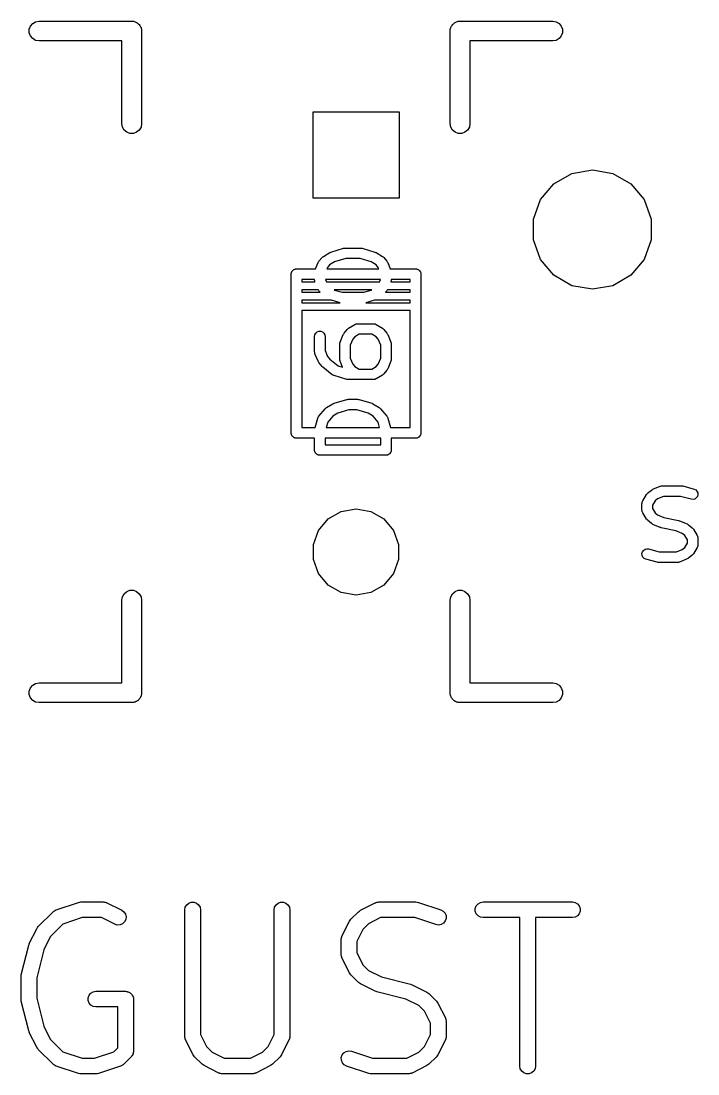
# Model space of a CAD drawing. Extents: x 47 to 330, y -254 to -153.
# Drawn here: x 251.85 to 264.84, y -253.67 to -233.46 of the extents above; entities that cross this region are included whole.
import ezdxf

# ---------------------------------------------------------------- set-up
doc = ezdxf.new("R2010")
doc.units = 0
doc.header["$MEASUREMENT"] = 0
doc.layers.add('BLACK', color=7, linetype='CONTINUOUS')

msp = doc.modelspace()

# ---------------------------------------------------------------- linework, layer by layer
at = {"layer": 'Black'}
for p, q in [((252.009, -233.617), (252.032, -233.555)), ((252.032, -233.555), (252.075, -233.504)), ((252.075, -233.504), (252.132, -233.471)), ((252.132, -233.471), (252.197, -233.459)), ((252.197, -233.459), (253.975, -233.459)), ((253.975, -233.459), (253.991, -233.462)), ((253.991, -233.462), (254.008, -233.462)), ((254.008, -233.462), (254.024, -233.468)), ((254.024, -233.468), (254.04, -233.471)), ((254.04, -233.471), (254.055, -233.479)), ((254.055, -233.479), (254.07, -233.485)), ((254.07, -233.485), (254.083, -233.496)), ((254.083, -233.496), (254.097, -233.504)), ((254.097, -233.504), (254.108, -233.517)), ((254.108, -233.517), (254.121, -233.528)), ((254.121, -233.528), (254.129, -233.542)), ((254.129, -233.542), (254.14, -233.555)), ((254.14, -233.555), (254.146, -233.57)), ((254.146, -233.57), (254.154, -233.585)), ((254.154, -233.585), (254.157, -233.601)), ((260.093, -233.601), (260.096, -233.585)), ((260.096, -233.585), (260.104, -233.57)), ((260.104, -233.57), (260.11, -233.555)), ((260.11, -233.555), (260.121, -233.542)), ((260.121, -233.542), (260.129, -233.528)), ((260.129, -233.528), (260.142, -233.517)), ((260.142, -233.517), (260.153, -233.504)), ((260.153, -233.504), (260.167, -233.496)), ((260.167, -233.496), (260.18, -233.485)), ((260.18, -233.485), (260.195, -233.479)), ((260.195, -233.479), (260.21, -233.471)), ((260.21, -233.471), (260.226, -233.468)), ((260.226, -233.468), (260.242, -233.462)), ((260.242, -233.462), (260.259, -233.462)), ((260.259, -233.462), (260.275, -233.459)), ((260.275, -233.459), (262.053, -233.459)), ((262.053, -233.459), (262.118, -233.471)), ((262.118, -233.471), (262.175, -233.504)), ((262.175, -233.504), (262.218, -233.555)), ((262.218, -233.555), (262.241, -233.617)), ((252.009, -233.683), (252.009, -233.617)), ((252.032, -233.745), (252.009, -233.683)), ((252.075, -233.796), (252.032, -233.745)), ((254.157, -233.601), (254.163, -233.617)), ((254.163, -233.617), (254.163, -233.634)), ((254.163, -233.634), (254.165, -233.65)), ((254.165, -233.65), (254.165, -235.428)), ((260.084, -233.65), (260.087, -233.634)), ((260.084, -235.428), (260.084, -233.65)), ((260.087, -233.617), (260.093, -233.601)), ((260.087, -233.634), (260.087, -233.617)), ((262.218, -233.745), (262.175, -233.796)), ((262.241, -233.683), (262.218, -233.745)), ((262.241, -233.617), (262.241, -233.683)), ((252.132, -233.829), (252.075, -233.796)), ((252.197, -233.84), (252.132, -233.829)), ((253.784, -233.84), (252.197, -233.84)), ((253.784, -235.428), (253.784, -233.84)), ((262.053, -233.84), (260.465, -233.84)), ((260.465, -233.84), (260.465, -235.428)), ((262.118, -233.829), (262.053, -233.84)), ((262.175, -233.796), (262.118, -233.829)), ((257.454, -236.855), (257.454, -235.204)), ((257.454, -235.204), (259.106, -235.204)), ((259.106, -235.204), (259.106, -236.855)), ((253.796, -235.493), (253.784, -235.428)), ((253.829, -235.55), (253.796, -235.493)), ((253.88, -235.593), (253.829, -235.55)), ((253.942, -235.616), (253.88, -235.593)), ((254.07, -235.593), (254.008, -235.616)), ((254.121, -235.55), (254.07, -235.593)), ((254.154, -235.493), (254.121, -235.55)), ((254.165, -235.428), (254.154, -235.493)), ((260.096, -235.493), (260.084, -235.428)), ((260.129, -235.55), (260.096, -235.493)), ((260.18, -235.593), (260.129, -235.55)), ((260.242, -235.616), (260.18, -235.593)), ((260.37, -235.593), (260.308, -235.616)), ((260.421, -235.55), (260.37, -235.593)), ((260.454, -235.493), (260.421, -235.55)), ((260.465, -235.428), (260.454, -235.493)), ((254.008, -235.616), (253.942, -235.616)), ((260.308, -235.616), (260.242, -235.616)), ((262.077, -236.581), (262.423, -236.382)), ((262.423, -236.382), (262.815, -236.313)), ((262.815, -236.313), (263.207, -236.382)), ((263.207, -236.382), (263.553, -236.581)), ((261.821, -236.886), (262.077, -236.581)), ((263.553, -236.581), (263.809, -236.886)), ((259.106, -236.855), (257.454, -236.855)), ((261.685, -237.261), (261.821, -236.886)), ((263.809, -236.886), (263.945, -237.261)), ((261.685, -237.659), (261.685, -237.261)), ((263.945, -237.261), (263.945, -237.659)), ((257.797, -237.892), (258.039, -237.82)), ((258.039, -237.82), (258.054, -237.818)), ((258.054, -237.818), (258.068, -237.815)), ((258.068, -237.815), (258.371, -237.815)), ((258.371, -237.815), (258.385, -237.818)), ((258.385, -237.818), (258.4, -237.82)), ((258.4, -237.82), (258.642, -237.892)), ((261.821, -238.034), (261.685, -237.659)), ((263.945, -237.659), (263.809, -238.034)), ((257.567, -238.07), (257.627, -237.997)), ((257.627, -237.997), (257.64, -237.986)), ((257.64, -237.986), (257.653, -237.975)), ((257.653, -237.975), (257.774, -237.902)), ((257.774, -237.902), (257.786, -237.898)), ((257.786, -237.898), (257.797, -237.892)), ((258.083, -238.018), (257.868, -238.083)), ((258.356, -238.018), (258.083, -238.018)), ((258.571, -238.083), (258.356, -238.018)), ((258.642, -237.892), (258.653, -237.898)), ((258.653, -237.898), (258.665, -237.902)), ((258.665, -237.902), (258.786, -237.975)), ((258.786, -237.975), (258.799, -237.986)), ((258.799, -237.986), (258.812, -237.997)), ((258.812, -237.997), (258.872, -238.07)), ((262.077, -238.339), (261.821, -238.034)), ((263.809, -238.034), (263.553, -238.339)), ((257.066, -238.245), (257.072, -238.238)), ((257.072, -238.238), (257.079, -238.234)), ((257.079, -238.234), (257.086, -238.228)), ((257.086, -238.228), (257.095, -238.225)), ((257.095, -238.225), (257.102, -238.221)), ((257.102, -238.221), (257.111, -238.219)), ((257.111, -238.219), (257.119, -238.216)), ((257.119, -238.216), (257.128, -238.216)), ((257.128, -238.216), (257.137, -238.214)), ((257.137, -238.214), (257.502, -238.214)), ((257.502, -238.214), (257.551, -238.095)), ((257.551, -238.095), (257.559, -238.083)), ((257.559, -238.083), (257.567, -238.07)), ((257.733, -238.188), (257.722, -238.214)), ((257.722, -238.214), (258.717, -238.214)), ((257.773, -238.14), (257.733, -238.188)), ((257.868, -238.083), (257.773, -238.14)), ((258.667, -238.14), (258.571, -238.083)), ((258.706, -238.188), (258.667, -238.14)), ((258.717, -238.214), (258.706, -238.188)), ((258.872, -238.07), (258.88, -238.083)), ((258.88, -238.083), (258.888, -238.095)), ((258.888, -238.095), (258.937, -238.214)), ((258.937, -238.214), (259.423, -238.214)), ((259.423, -238.214), (259.432, -238.216)), ((259.432, -238.216), (259.441, -238.216)), ((259.441, -238.216), (259.449, -238.219)), ((259.449, -238.219), (259.458, -238.221)), ((259.458, -238.221), (259.465, -238.225)), ((259.465, -238.225), (259.474, -238.228)), ((259.474, -238.228), (259.481, -238.234)), ((259.481, -238.234), (259.488, -238.238)), ((259.488, -238.238), (259.494, -238.245)), ((257.035, -238.316), (257.037, -238.307)), ((257.035, -241.364), (257.035, -238.316)), ((257.037, -238.298), (257.04, -238.29)), ((257.037, -238.307), (257.037, -238.298)), ((257.04, -238.29), (257.042, -238.281)), ((257.042, -238.281), (257.046, -238.274)), ((257.046, -238.274), (257.049, -238.265)), ((257.049, -238.265), (257.055, -238.258)), ((257.055, -238.258), (257.059, -238.251)), ((257.059, -238.251), (257.066, -238.245)), ((257.483, -238.418), (257.239, -238.418)), ((257.239, -238.418), (257.239, -238.465)), ((257.483, -238.425), (257.483, -238.418)), ((257.483, -238.427), (257.483, -238.425)), ((257.483, -238.43), (257.483, -238.427)), ((257.486, -238.444), (257.483, -238.43)), ((257.692, -238.418), (257.711, -238.465)), ((258.747, -238.418), (257.692, -238.418)), ((258.728, -238.465), (258.747, -238.418)), ((258.956, -238.43), (258.953, -238.444)), ((258.956, -238.418), (258.956, -238.425)), ((259.321, -238.418), (258.956, -238.418)), ((258.956, -238.425), (258.956, -238.427)), ((258.956, -238.427), (258.956, -238.43)), ((259.321, -238.465), (259.321, -238.418)), ((259.494, -238.245), (259.501, -238.251)), ((259.501, -238.251), (259.505, -238.258)), ((259.505, -238.258), (259.511, -238.265)), ((259.511, -238.265), (259.514, -238.274)), ((259.514, -238.274), (259.518, -238.281)), ((259.518, -238.281), (259.52, -238.29)), ((259.52, -238.29), (259.523, -238.298)), ((259.523, -238.298), (259.523, -238.307)), ((259.523, -238.307), (259.525, -238.316)), ((259.525, -238.316), (259.525, -241.364)), ((262.423, -238.538), (262.077, -238.339)), ((263.553, -238.339), (263.207, -238.538)), ((257.239, -238.465), (257.28, -238.465)), ((257.28, -238.615), (257.239, -238.615)), ((257.239, -238.615), (257.239, -238.665)), ((257.28, -238.465), (257.491, -238.465)), ((257.555, -238.615), (257.28, -238.615)), ((257.489, -238.46), (257.486, -238.444)), ((257.49, -238.462), (257.489, -238.46)), ((257.491, -238.464), (257.49, -238.462)), ((257.491, -238.465), (257.491, -238.464)), ((257.559, -238.622), (257.555, -238.615)), ((257.567, -238.635), (257.559, -238.622)), ((257.592, -238.665), (257.567, -238.635)), ((257.711, -238.465), (258.728, -238.465)), ((257.857, -238.615), (257.868, -238.621)), ((258.582, -238.615), (257.857, -238.615)), ((257.868, -238.621), (258.013, -238.665)), ((258.426, -238.665), (258.571, -238.621)), ((258.571, -238.621), (258.582, -238.615)), ((258.872, -238.635), (258.847, -238.665)), ((258.88, -238.622), (258.872, -238.635)), ((258.884, -238.615), (258.88, -238.622)), ((259.321, -238.615), (258.884, -238.615)), ((258.949, -238.462), (258.948, -238.464)), ((258.948, -238.464), (258.948, -238.465)), ((258.948, -238.465), (259.321, -238.465)), ((258.95, -238.46), (258.949, -238.462)), ((258.953, -238.444), (258.95, -238.46)), ((259.321, -238.665), (259.321, -238.615)), ((262.815, -238.607), (262.423, -238.538)), ((263.207, -238.538), (262.815, -238.607)), ((257.239, -238.665), (257.592, -238.665)), ((257.239, -238.815), (257.239, -238.865)), ((257.806, -238.815), (257.239, -238.815)), ((257.972, -238.865), (257.806, -238.815)), ((258.013, -238.665), (258.426, -238.665)), ((258.633, -238.815), (258.467, -238.865)), ((259.321, -238.815), (258.633, -238.815)), ((258.847, -238.665), (259.321, -238.665)), ((259.321, -238.865), (259.321, -238.815)), ((257.239, -238.865), (257.972, -238.865)), ((257.239, -239.015), (257.239, -241.262)), ((259.321, -239.015), (257.239, -239.015)), ((258.467, -238.865), (259.321, -238.865)), ((259.321, -241.262), (259.321, -239.015)), ((257.489, -239.479), (257.507, -239.448)), ((257.507, -239.448), (257.534, -239.425)), ((257.534, -239.425), (257.567, -239.413)), ((257.567, -239.413), (257.602, -239.413)), ((257.602, -239.413), (257.635, -239.425)), ((257.635, -239.425), (257.662, -239.448)), ((257.662, -239.448), (257.68, -239.479)), ((258.043, -239.462), (258.051, -239.448)), ((258.051, -239.448), (258.111, -239.376)), ((258.111, -239.376), (258.124, -239.365)), ((258.124, -239.365), (258.137, -239.354)), ((258.137, -239.354), (258.258, -239.281)), ((258.258, -239.281), (258.267, -239.278)), ((258.267, -239.278), (258.275, -239.273)), ((258.275, -239.273), (258.283, -239.271)), ((258.283, -239.271), (258.291, -239.269)), ((258.291, -239.269), (258.301, -239.268)), ((258.301, -239.268), (258.31, -239.267)), ((258.31, -239.267), (258.613, -239.267)), ((258.613, -239.267), (258.622, -239.268)), ((258.622, -239.268), (258.632, -239.269)), ((258.632, -239.269), (258.639, -239.271)), ((258.639, -239.271), (258.647, -239.273)), ((258.647, -239.273), (258.656, -239.278)), ((258.656, -239.278), (258.665, -239.281)), ((258.665, -239.281), (258.786, -239.354)), ((258.786, -239.354), (258.799, -239.365)), ((258.799, -239.365), (258.812, -239.376)), ((258.812, -239.376), (258.872, -239.448)), ((258.872, -239.448), (258.88, -239.462)), ((257.483, -239.513), (257.489, -239.479)), ((257.483, -239.804), (257.483, -239.513)), ((257.68, -239.479), (257.686, -239.513)), ((257.686, -239.513), (257.686, -239.783)), ((257.967, -239.654), (257.97, -239.639)), ((257.967, -239.656), (257.967, -239.654)), ((257.97, -239.639), (257.973, -239.624)), ((257.973, -239.624), (257.974, -239.622)), ((257.974, -239.622), (257.975, -239.619)), ((257.975, -239.619), (258.035, -239.474)), ((258.035, -239.474), (258.043, -239.462)), ((258.217, -239.567), (258.17, -239.679)), ((258.256, -239.519), (258.217, -239.567)), ((258.338, -239.47), (258.256, -239.519)), ((258.584, -239.47), (258.338, -239.47)), ((258.667, -239.519), (258.584, -239.47)), ((258.706, -239.567), (258.667, -239.519)), ((258.753, -239.679), (258.706, -239.567)), ((258.88, -239.462), (258.888, -239.474)), ((258.888, -239.474), (258.948, -239.619)), ((258.948, -239.619), (258.949, -239.622)), ((258.949, -239.622), (258.95, -239.624)), ((258.95, -239.624), (258.953, -239.639)), ((258.953, -239.639), (258.956, -239.654)), ((258.956, -239.654), (258.956, -239.656)), ((257.483, -239.806), (257.483, -239.804)), ((257.483, -239.808), (257.483, -239.806)), ((257.486, -239.823), (257.483, -239.808)), ((257.489, -239.838), (257.486, -239.823)), ((257.49, -239.84), (257.489, -239.838)), ((257.491, -239.843), (257.49, -239.84)), ((257.551, -239.988), (257.491, -239.843)), ((257.686, -239.783), (257.733, -239.896)), ((257.967, -239.659), (257.967, -239.656)), ((257.967, -239.949), (257.967, -239.659)), ((258.17, -239.679), (258.17, -239.929)), ((258.753, -239.929), (258.753, -239.679)), ((258.956, -239.656), (258.956, -239.659)), ((258.956, -239.659), (258.956, -239.949)), ((257.559, -240.001), (257.551, -239.988)), ((257.567, -240.014), (257.559, -240.001)), ((257.627, -240.086), (257.567, -240.014)), ((257.733, -239.896), (257.777, -239.949)), ((257.777, -239.949), (257.935, -240.075)), ((257.967, -239.951), (257.967, -239.949)), ((257.967, -239.954), (257.967, -239.951)), ((257.97, -239.968), (257.967, -239.954)), ((257.973, -239.984), (257.97, -239.968)), ((257.974, -239.986), (257.973, -239.984)), ((257.975, -239.988), (257.974, -239.986)), ((258.022, -240.101), (257.975, -239.988)), ((258.17, -239.929), (258.217, -240.041)), ((258.217, -240.041), (258.256, -240.088)), ((258.667, -240.088), (258.706, -240.041)), ((258.706, -240.041), (258.753, -239.929)), ((258.948, -239.988), (258.888, -240.133)), ((258.949, -239.986), (258.948, -239.988)), ((258.95, -239.984), (258.949, -239.986)), ((258.953, -239.968), (258.95, -239.984)), ((258.956, -239.954), (258.953, -239.968)), ((258.956, -239.949), (258.956, -239.951)), ((258.956, -239.951), (258.956, -239.954)), ((257.635, -240.093), (257.627, -240.086)), ((257.642, -240.101), (257.635, -240.093)), ((257.823, -240.246), (257.642, -240.101)), ((257.825, -240.247), (257.823, -240.246)), ((257.826, -240.248), (257.825, -240.247)), ((257.84, -240.255), (257.826, -240.248)), ((257.854, -240.263), (257.84, -240.255)), ((257.935, -240.075), (258.022, -240.101)), ((258.256, -240.088), (258.338, -240.138)), ((258.338, -240.138), (258.584, -240.138)), ((258.584, -240.138), (258.667, -240.088)), ((258.786, -240.254), (258.665, -240.326)), ((258.799, -240.243), (258.786, -240.254)), ((258.812, -240.232), (258.799, -240.243)), ((258.872, -240.159), (258.812, -240.232)), ((258.88, -240.146), (258.872, -240.159)), ((258.888, -240.133), (258.88, -240.146)), ((257.856, -240.263), (257.854, -240.263)), ((257.858, -240.264), (257.856, -240.263)), ((258.1, -240.336), (257.858, -240.264)), ((258.114, -240.338), (258.1, -240.336)), ((258.129, -240.341), (258.114, -240.338)), ((258.613, -240.341), (258.129, -240.341)), ((258.622, -240.339), (258.613, -240.341)), ((258.632, -240.339), (258.622, -240.339)), ((258.639, -240.336), (258.632, -240.339)), ((258.647, -240.335), (258.639, -240.336)), ((258.656, -240.33), (258.647, -240.335)), ((258.665, -240.326), (258.656, -240.33)), ((257.714, -240.878), (257.835, -240.805)), ((257.835, -240.805), (257.846, -240.801)), ((257.846, -240.801), (257.858, -240.795)), ((257.858, -240.795), (258.1, -240.722)), ((258.1, -240.722), (258.114, -240.721)), ((258.114, -240.721), (258.129, -240.718)), ((258.129, -240.718), (258.31, -240.718)), ((258.31, -240.718), (258.325, -240.721)), ((258.325, -240.721), (258.339, -240.722)), ((258.339, -240.722), (258.581, -240.795)), ((258.581, -240.795), (258.593, -240.801)), ((258.593, -240.801), (258.604, -240.805)), ((258.604, -240.805), (258.725, -240.878)), ((257.549, -241.076), (257.556, -241.064)), ((257.556, -241.064), (257.562, -241.051)), ((257.562, -241.051), (257.565, -241.048)), ((257.565, -241.048), (257.567, -241.045)), ((257.567, -241.045), (257.688, -240.9)), ((257.688, -240.9), (257.701, -240.889)), ((257.701, -240.889), (257.714, -240.878)), ((257.833, -241.043), (257.737, -241.158)), ((257.928, -240.986), (257.833, -241.043)), ((258.144, -240.921), (257.928, -240.986)), ((258.295, -240.921), (258.144, -240.921)), ((258.511, -240.986), (258.295, -240.921)), ((258.606, -241.043), (258.511, -240.986)), ((258.702, -241.158), (258.606, -241.043)), ((258.725, -240.878), (258.738, -240.889)), ((258.738, -240.889), (258.751, -240.9)), ((258.751, -240.9), (258.872, -241.045)), ((258.872, -241.045), (258.874, -241.048)), ((258.874, -241.048), (258.877, -241.051)), ((258.877, -241.051), (258.883, -241.064)), ((258.883, -241.064), (258.89, -241.076)), ((257.239, -241.262), (257.497, -241.262)), ((257.497, -241.262), (257.547, -241.083)), ((257.547, -241.083), (257.549, -241.079)), ((257.549, -241.079), (257.549, -241.076)), ((257.737, -241.158), (257.708, -241.262)), ((257.708, -241.262), (258.731, -241.262)), ((258.731, -241.262), (258.702, -241.158)), ((258.89, -241.076), (258.89, -241.079)), ((258.89, -241.079), (258.892, -241.083)), ((258.892, -241.083), (258.942, -241.262)), ((258.942, -241.262), (259.321, -241.262)), ((257.037, -241.373), (257.035, -241.364)), ((257.037, -241.382), (257.037, -241.373)), ((257.04, -241.39), (257.037, -241.382)), ((257.042, -241.399), (257.04, -241.39)), ((257.046, -241.406), (257.042, -241.399)), ((257.049, -241.415), (257.046, -241.406)), ((257.055, -241.422), (257.049, -241.415)), ((257.059, -241.429), (257.055, -241.422)), ((257.066, -241.435), (257.059, -241.429)), ((257.072, -241.442), (257.066, -241.435)), ((257.079, -241.446), (257.072, -241.442)), ((257.086, -241.452), (257.079, -241.446)), ((257.095, -241.455), (257.086, -241.452)), ((257.102, -241.459), (257.095, -241.455)), ((257.111, -241.461), (257.102, -241.459)), ((257.119, -241.464), (257.111, -241.461)), ((257.128, -241.464), (257.119, -241.464)), ((257.137, -241.466), (257.128, -241.464)), ((257.483, -241.466), (257.137, -241.466)), ((257.483, -241.691), (257.483, -241.466)), ((257.686, -241.466), (257.686, -241.589)), ((258.753, -241.466), (257.686, -241.466)), ((258.753, -241.589), (258.753, -241.466)), ((259.423, -241.466), (258.956, -241.466)), ((258.956, -241.466), (258.956, -241.691)), ((259.432, -241.464), (259.423, -241.466)), ((259.441, -241.464), (259.432, -241.464)), ((259.449, -241.461), (259.441, -241.464)), ((259.458, -241.459), (259.449, -241.461)), ((259.465, -241.455), (259.458, -241.459)), ((259.474, -241.452), (259.465, -241.455)), ((259.481, -241.446), (259.474, -241.452)), ((259.488, -241.442), (259.481, -241.446)), ((259.494, -241.435), (259.488, -241.442)), ((259.501, -241.429), (259.494, -241.435)), ((259.505, -241.422), (259.501, -241.429)), ((259.511, -241.415), (259.505, -241.422)), ((259.514, -241.406), (259.511, -241.415)), ((259.518, -241.399), (259.514, -241.406)), ((259.52, -241.39), (259.518, -241.399)), ((259.523, -241.382), (259.52, -241.39)), ((259.525, -241.364), (259.523, -241.373)), ((259.523, -241.373), (259.523, -241.382)), ((257.686, -241.589), (258.753, -241.589)), ((257.484, -241.699), (257.483, -241.691)), ((257.484, -241.708), (257.484, -241.699)), ((257.488, -241.717), (257.484, -241.708)), ((257.489, -241.725), (257.488, -241.717)), ((257.493, -241.733), (257.489, -241.725)), ((257.497, -241.741), (257.493, -241.733)), ((257.502, -241.748), (257.497, -241.741)), ((257.507, -241.756), (257.502, -241.748)), ((257.514, -241.762), (257.507, -241.756)), ((257.519, -241.768), (257.514, -241.762)), ((257.527, -241.773), (257.519, -241.768)), ((257.534, -241.779), (257.527, -241.773)), ((257.542, -241.782), (257.534, -241.779)), ((257.55, -241.786), (257.542, -241.782)), ((257.559, -241.788), (257.55, -241.786)), ((257.567, -241.791), (257.559, -241.788)), ((257.576, -241.791), (257.567, -241.791)), ((257.585, -241.792), (257.576, -241.791)), ((258.855, -241.792), (257.585, -241.792)), ((258.863, -241.791), (258.855, -241.792)), ((258.872, -241.791), (258.863, -241.791)), ((258.881, -241.788), (258.872, -241.791)), ((258.889, -241.786), (258.881, -241.788)), ((258.897, -241.782), (258.889, -241.786)), ((258.905, -241.779), (258.897, -241.782)), ((258.912, -241.773), (258.905, -241.779)), ((258.92, -241.768), (258.912, -241.773)), ((258.926, -241.762), (258.92, -241.768)), ((258.932, -241.756), (258.926, -241.762)), ((258.937, -241.748), (258.932, -241.756)), ((258.943, -241.741), (258.937, -241.748)), ((258.946, -241.733), (258.943, -241.741)), ((258.95, -241.725), (258.946, -241.733)), ((258.952, -241.717), (258.95, -241.725)), ((258.955, -241.708), (258.952, -241.717)), ((258.956, -241.691), (258.955, -241.699)), ((258.955, -241.699), (258.955, -241.708)), ((263.875, -242.522), (263.947, -242.462)), ((263.947, -242.462), (263.961, -242.454)), ((263.961, -242.454), (263.973, -242.446)), ((263.973, -242.446), (264.118, -242.386)), ((264.118, -242.386), (264.121, -242.385)), ((264.121, -242.385), (264.123, -242.384)), ((264.123, -242.384), (264.138, -242.381)), ((264.138, -242.381), (264.153, -242.378)), ((264.153, -242.378), (264.155, -242.378)), ((264.155, -242.378), (264.158, -242.378)), ((264.158, -242.378), (264.52, -242.378)), ((264.52, -242.378), (264.534, -242.38)), ((264.534, -242.38), (264.548, -242.382)), ((264.548, -242.382), (264.765, -242.442)), ((264.765, -242.442), (264.797, -242.457)), ((264.797, -242.457), (264.822, -242.482)), ((264.822, -242.482), (264.837, -242.515)), ((263.772, -242.687), (263.777, -242.678)), ((263.777, -242.678), (263.78, -242.669)), ((263.78, -242.669), (263.853, -242.548)), ((263.853, -242.548), (263.864, -242.535)), ((263.864, -242.535), (263.875, -242.522)), ((264.018, -242.668), (263.969, -242.75)), ((264.066, -242.628), (264.018, -242.668)), ((264.178, -242.581), (264.066, -242.628)), ((264.507, -242.581), (264.178, -242.581)), ((264.711, -242.638), (264.507, -242.581)), ((264.746, -242.641), (264.711, -242.638)), ((264.78, -242.632), (264.746, -242.641)), ((264.809, -242.612), (264.78, -242.632)), ((264.83, -242.584), (264.809, -242.612)), ((264.839, -242.55), (264.83, -242.584)), ((264.837, -242.515), (264.839, -242.55)), ((257.747, -243.015), (257.997, -242.871)), ((257.997, -242.871), (258.28, -242.821)), ((258.28, -242.821), (258.563, -242.871)), ((258.563, -242.871), (258.813, -243.015)), ((263.766, -242.721), (263.767, -242.712)), ((263.766, -242.842), (263.766, -242.721)), ((263.767, -242.852), (263.766, -242.842)), ((263.767, -242.712), (263.768, -242.702)), ((263.768, -242.862), (263.767, -242.852)), ((263.768, -242.702), (263.77, -242.695)), ((263.77, -242.869), (263.768, -242.862)), ((263.77, -242.695), (263.772, -242.687)), ((263.772, -242.877), (263.77, -242.869)), ((263.777, -242.886), (263.772, -242.877)), ((263.78, -242.895), (263.777, -242.886)), ((263.969, -242.75), (263.969, -242.814)), ((263.969, -242.814), (264.018, -242.896)), ((257.562, -243.236), (257.747, -243.015)), ((258.813, -243.015), (258.998, -243.236)), ((263.853, -243.016), (263.78, -242.895)), ((263.864, -243.028), (263.853, -243.016)), ((263.875, -243.041), (263.864, -243.028)), ((263.947, -243.102), (263.875, -243.041)), ((264.018, -242.896), (264.066, -242.936)), ((264.066, -242.936), (264.188, -242.987)), ((264.188, -242.987), (264.469, -243.045)), ((264.469, -243.045), (264.478, -243.049)), ((264.478, -243.049), (264.487, -243.051)), ((264.487, -243.051), (264.632, -243.111)), ((257.464, -243.506), (257.562, -243.236)), ((258.998, -243.236), (259.096, -243.506)), ((263.961, -243.109), (263.947, -243.102)), ((263.973, -243.118), (263.961, -243.109)), ((264.118, -243.178), (263.973, -243.118)), ((264.128, -243.18), (264.118, -243.178)), ((264.137, -243.184), (264.128, -243.18)), ((264.418, -243.242), (264.137, -243.184)), ((264.54, -243.293), (264.418, -243.242)), ((264.632, -243.111), (264.645, -243.12)), ((264.645, -243.12), (264.658, -243.127)), ((264.658, -243.127), (264.731, -243.188)), ((264.731, -243.188), (264.742, -243.201)), ((264.742, -243.201), (264.753, -243.213)), ((264.753, -243.213), (264.825, -243.334)), ((264.587, -243.333), (264.54, -243.293)), ((264.637, -243.415), (264.587, -243.333)), ((264.587, -243.562), (264.637, -243.479)), ((264.637, -243.479), (264.637, -243.415)), ((264.825, -243.334), (264.829, -243.343)), ((264.829, -243.343), (264.834, -243.352)), ((264.834, -243.352), (264.835, -243.36)), ((264.835, -243.36), (264.838, -243.367)), ((264.838, -243.367), (264.838, -243.377)), ((264.838, -243.377), (264.84, -243.387)), ((264.84, -243.387), (264.84, -243.508)), ((257.464, -243.794), (257.464, -243.506)), ((259.096, -243.506), (259.096, -243.794)), ((263.766, -243.679), (263.776, -243.645)), ((263.769, -243.714), (263.766, -243.679)), ((263.776, -243.645), (263.796, -243.617)), ((263.796, -243.617), (263.825, -243.597)), ((263.825, -243.597), (263.859, -243.588)), ((263.859, -243.588), (263.894, -243.591)), ((263.894, -243.591), (264.099, -243.648)), ((264.099, -243.648), (264.428, -243.648)), ((264.428, -243.648), (264.54, -243.601)), ((264.54, -243.601), (264.587, -243.562)), ((264.742, -243.694), (264.731, -243.707)), ((264.753, -243.681), (264.742, -243.694)), ((264.825, -243.56), (264.753, -243.681)), ((264.829, -243.551), (264.825, -243.56)), ((264.834, -243.542), (264.829, -243.551)), ((264.835, -243.534), (264.834, -243.542)), ((264.838, -243.527), (264.835, -243.534)), ((264.84, -243.508), (264.838, -243.517)), ((264.838, -243.517), (264.838, -243.527)), ((257.562, -244.064), (257.464, -243.794)), ((259.096, -243.794), (258.998, -244.064)), ((263.784, -243.747), (263.769, -243.714)), ((263.808, -243.772), (263.784, -243.747)), ((263.84, -243.787), (263.808, -243.772)), ((264.058, -243.847), (263.84, -243.787)), ((264.071, -243.849), (264.058, -243.847)), ((264.085, -243.851), (264.071, -243.849)), ((264.448, -243.851), (264.085, -243.851)), ((264.45, -243.851), (264.448, -243.851)), ((264.453, -243.851), (264.45, -243.851)), ((264.467, -243.848), (264.453, -243.851)), ((264.483, -243.845), (264.467, -243.848)), ((264.485, -243.844), (264.483, -243.845)), ((264.487, -243.843), (264.485, -243.844)), ((264.632, -243.783), (264.487, -243.843)), ((264.645, -243.775), (264.632, -243.783)), ((264.658, -243.767), (264.645, -243.775)), ((264.731, -243.707), (264.658, -243.767)), ((257.747, -244.285), (257.562, -244.064)), ((258.998, -244.064), (258.813, -244.285)), ((257.997, -244.429), (257.747, -244.285)), ((258.813, -244.285), (258.563, -244.429)), ((253.796, -244.507), (253.829, -244.45)), ((253.829, -244.45), (253.88, -244.407)), ((253.88, -244.407), (253.942, -244.384)), ((253.942, -244.384), (254.008, -244.384)), ((254.008, -244.384), (254.07, -244.407)), ((254.07, -244.407), (254.121, -244.45)), ((254.121, -244.45), (254.154, -244.507)), ((258.28, -244.479), (257.997, -244.429)), ((258.563, -244.429), (258.28, -244.479)), ((260.096, -244.507), (260.129, -244.45)), ((260.129, -244.45), (260.18, -244.407)), ((260.18, -244.407), (260.242, -244.384)), ((260.242, -244.384), (260.308, -244.384)), ((260.308, -244.384), (260.37, -244.407)), ((260.37, -244.407), (260.421, -244.45)), ((260.421, -244.45), (260.454, -244.507)), ((253.784, -244.572), (253.796, -244.507)), ((253.784, -246.159), (253.784, -244.572)), ((254.154, -244.507), (254.165, -244.572)), ((254.165, -244.572), (254.165, -246.35)), ((260.084, -244.572), (260.096, -244.507)), ((260.084, -246.35), (260.084, -244.572)), ((260.454, -244.507), (260.465, -244.572)), ((260.465, -244.572), (260.465, -246.159)), ((252.009, -246.317), (252.032, -246.255)), ((252.009, -246.383), (252.009, -246.317)), ((252.032, -246.255), (252.075, -246.204)), ((252.075, -246.204), (252.132, -246.171)), ((252.132, -246.171), (252.197, -246.159)), ((252.197, -246.159), (253.784, -246.159)), ((260.465, -246.159), (262.053, -246.159)), ((262.053, -246.159), (262.118, -246.171)), ((262.118, -246.171), (262.175, -246.204)), ((262.175, -246.204), (262.218, -246.255)), ((262.218, -246.255), (262.241, -246.317)), ((262.241, -246.317), (262.241, -246.383)), ((252.032, -246.445), (252.009, -246.383)), ((252.075, -246.496), (252.032, -246.445)), ((252.132, -246.529), (252.075, -246.496)), ((254.055, -246.521), (254.04, -246.529)), ((254.07, -246.515), (254.055, -246.521)), ((254.083, -246.504), (254.07, -246.515)), ((254.097, -246.496), (254.083, -246.504)), ((254.108, -246.483), (254.097, -246.496)), ((254.121, -246.472), (254.108, -246.483)), ((254.129, -246.458), (254.121, -246.472)), ((254.14, -246.445), (254.129, -246.458)), ((254.146, -246.43), (254.14, -246.445)), ((254.154, -246.415), (254.146, -246.43)), ((254.157, -246.399), (254.154, -246.415)), ((254.163, -246.383), (254.157, -246.399)), ((254.165, -246.35), (254.163, -246.366)), ((254.163, -246.366), (254.163, -246.383)), ((260.087, -246.366), (260.084, -246.35)), ((260.087, -246.383), (260.087, -246.366)), ((260.093, -246.399), (260.087, -246.383)), ((260.096, -246.415), (260.093, -246.399)), ((260.104, -246.43), (260.096, -246.415)), ((260.11, -246.445), (260.104, -246.43)), ((260.121, -246.458), (260.11, -246.445)), ((260.129, -246.472), (260.121, -246.458)), ((260.142, -246.483), (260.129, -246.472)), ((260.153, -246.496), (260.142, -246.483)), ((260.167, -246.504), (260.153, -246.496)), ((260.18, -246.515), (260.167, -246.504)), ((260.195, -246.521), (260.18, -246.515)), ((260.21, -246.529), (260.195, -246.521)), ((262.175, -246.496), (262.118, -246.529)), ((262.218, -246.445), (262.175, -246.496)), ((262.241, -246.383), (262.218, -246.445)), ((252.197, -246.54), (252.132, -246.529)), ((253.975, -246.54), (252.197, -246.54)), ((253.991, -246.538), (253.975, -246.54)), ((254.008, -246.538), (253.991, -246.538)), ((254.024, -246.532), (254.008, -246.538)), ((254.04, -246.529), (254.024, -246.532)), ((260.226, -246.532), (260.21, -246.529)), ((260.242, -246.538), (260.226, -246.532)), ((260.259, -246.538), (260.242, -246.538)), ((260.275, -246.54), (260.259, -246.538)), ((262.053, -246.54), (260.275, -246.54)), ((262.118, -246.529), (262.053, -246.54)), ((252.181, -250.839), (252.467, -250.553)), ((252.467, -250.553), (252.474, -250.548)), ((252.474, -250.548), (252.48, -250.542)), ((252.48, -250.542), (252.495, -250.533)), ((252.495, -250.533), (252.51, -250.523)), ((252.51, -250.523), (252.518, -250.521)), ((252.518, -250.521), (252.526, -250.517)), ((252.526, -250.517), (252.954, -250.374)), ((252.954, -250.374), (252.978, -250.37)), ((252.978, -250.37), (253.002, -250.366)), ((253.002, -250.366), (253.43, -250.366)), ((253.43, -250.366), (253.439, -250.368)), ((253.439, -250.368), (253.447, -250.367)), ((253.447, -250.367), (253.464, -250.372)), ((253.464, -250.372), (253.482, -250.375)), ((253.482, -250.375), (253.489, -250.38)), ((253.489, -250.38), (253.497, -250.382)), ((253.497, -250.382), (253.783, -250.525)), ((253.783, -250.525), (253.825, -250.556)), ((253.825, -250.556), (253.854, -250.599)), ((254.995, -250.516), (255.004, -250.465)), ((254.995, -252.945), (254.995, -250.516)), ((255.004, -250.465), (255.03, -250.42)), ((255.03, -250.42), (255.07, -250.386)), ((255.07, -250.386), (255.119, -250.368)), ((255.119, -250.368), (255.171, -250.368)), ((255.171, -250.368), (255.22, -250.386)), ((255.22, -250.386), (255.259, -250.42)), ((255.259, -250.42), (255.286, -250.465)), ((255.286, -250.465), (255.295, -250.516)), ((255.295, -250.516), (255.295, -252.909)), ((256.709, -250.516), (256.718, -250.465)), ((256.709, -252.909), (256.709, -250.516)), ((256.718, -250.465), (256.744, -250.42)), ((256.744, -250.42), (256.784, -250.386)), ((256.784, -250.386), (256.833, -250.368)), ((256.833, -250.368), (256.885, -250.368)), ((256.885, -250.368), (256.934, -250.386)), ((256.934, -250.386), (256.974, -250.42)), ((256.974, -250.42), (257, -250.465)), ((257, -250.465), (257.009, -250.516)), ((257.009, -250.516), (257.009, -252.945)), ((258.181, -250.696), (258.324, -250.553)), ((258.324, -250.553), (258.344, -250.539)), ((258.344, -250.539), (258.363, -250.525)), ((258.363, -250.525), (258.649, -250.382)), ((258.649, -250.382), (258.657, -250.38)), ((258.657, -250.38), (258.665, -250.375)), ((258.665, -250.375), (258.682, -250.372)), ((258.682, -250.372), (258.699, -250.367)), ((258.699, -250.367), (258.707, -250.368)), ((258.707, -250.368), (258.716, -250.366)), ((258.716, -250.366), (259.43, -250.366)), ((259.43, -250.366), (259.454, -250.37)), ((259.454, -250.37), (259.478, -250.374)), ((259.478, -250.374), (259.906, -250.517)), ((259.906, -250.517), (259.952, -250.542)), ((259.952, -250.542), (259.987, -250.58)), ((260.568, -250.49), (260.586, -250.441)), ((260.568, -250.542), (260.568, -250.49)), ((260.586, -250.591), (260.568, -250.542)), ((260.586, -250.441), (260.62, -250.401)), ((260.62, -250.401), (260.665, -250.375)), ((260.665, -250.375), (260.716, -250.366)), ((260.716, -250.366), (262.43, -250.366)), ((262.43, -250.366), (262.482, -250.375)), ((262.482, -250.375), (262.527, -250.401)), ((262.527, -250.401), (262.56, -250.441)), ((262.56, -250.441), (262.578, -250.49)), ((262.578, -250.542), (262.56, -250.591)), ((262.578, -250.49), (262.578, -250.542)), ((253.026, -250.666), (252.654, -250.79)), ((253.395, -250.666), (253.026, -250.666)), ((253.649, -250.793), (253.395, -250.666)), ((253.836, -250.748), (253.799, -250.784)), ((253.86, -250.702), (253.836, -250.748)), ((253.854, -250.599), (253.866, -250.65)), ((253.866, -250.65), (253.86, -250.702)), ((258.01, -251.02), (258.153, -250.735)), ((258.153, -250.735), (258.168, -250.715)), ((258.168, -250.715), (258.181, -250.696)), ((258.751, -250.666), (258.519, -250.782)), ((259.406, -250.666), (258.751, -250.666)), ((259.811, -250.801), (259.406, -250.666)), ((259.991, -250.73), (259.958, -250.771)), ((259.987, -250.58), (260.006, -250.629)), ((260.007, -250.681), (259.991, -250.73)), ((260.006, -250.629), (260.007, -250.681)), ((260.62, -250.631), (260.586, -250.591)), ((260.665, -250.657), (260.62, -250.631)), ((260.716, -250.666), (260.665, -250.657)), ((261.423, -250.666), (260.716, -250.666)), ((261.423, -253.516), (261.423, -250.666)), ((262.43, -250.666), (261.723, -250.666)), ((261.723, -250.666), (261.723, -253.516)), ((262.482, -250.657), (262.43, -250.666)), ((262.527, -250.631), (262.482, -250.657)), ((262.56, -250.591), (262.527, -250.631)), ((252.01, -251.163), (252.153, -250.878)), ((252.153, -250.878), (252.168, -250.858)), ((252.168, -250.858), (252.181, -250.839)), ((252.654, -250.79), (252.411, -251.034)), ((253.699, -250.808), (253.649, -250.793)), ((253.751, -250.805), (253.699, -250.808)), ((253.799, -250.784), (253.751, -250.805)), ((258.411, -250.891), (258.295, -251.123)), ((258.519, -250.782), (258.411, -250.891)), ((259.863, -250.809), (259.811, -250.801)), ((259.914, -250.798), (259.863, -250.809)), ((259.958, -250.771), (259.914, -250.798)), ((252.006, -251.179), (252.01, -251.163)), ((252.411, -251.034), (252.286, -251.283)), ((257.995, -251.088), (257.996, -251.079)), ((257.995, -251.373), (257.995, -251.088)), ((257.996, -251.07), (258.001, -251.054)), ((257.996, -251.079), (257.996, -251.07)), ((258.001, -251.054), (258.004, -251.036)), ((258.004, -251.036), (258.008, -251.029)), ((258.008, -251.029), (258.01, -251.02)), ((258.295, -251.123), (258.295, -251.338)), ((251.856, -251.765), (251.999, -251.194)), ((251.999, -251.194), (252.006, -251.179)), ((252.286, -251.283), (252.152, -251.82)), ((257.996, -251.382), (257.995, -251.373)), ((258.295, -251.338), (258.411, -251.57)), ((257.996, -251.39), (257.996, -251.382)), ((258.001, -251.407), (257.996, -251.39)), ((258.004, -251.425), (258.001, -251.407)), ((258.008, -251.432), (258.004, -251.425)), ((258.01, -251.44), (258.008, -251.432)), ((258.153, -251.726), (258.01, -251.44)), ((258.411, -251.57), (258.519, -251.679)), ((251.855, -251.784), (251.856, -251.765)), ((258.168, -251.745), (258.153, -251.726)), ((258.181, -251.765), (258.168, -251.745)), ((258.324, -251.908), (258.181, -251.765)), ((258.519, -251.679), (258.768, -251.803)), ((251.852, -251.802), (251.855, -251.784)), ((251.852, -252.23), (251.852, -251.802)), ((252.152, -251.82), (252.152, -252.212)), ((258.344, -251.922), (258.324, -251.908)), ((258.363, -251.936), (258.344, -251.922)), ((258.649, -252.079), (258.363, -251.936)), ((258.768, -251.803), (259.324, -251.942)), ((259.324, -251.942), (259.339, -251.949)), ((259.339, -251.949), (259.355, -251.953)), ((259.355, -251.953), (259.64, -252.096)), ((253.14, -252.204), (253.158, -252.155)), ((253.158, -252.155), (253.191, -252.116)), ((253.191, -252.116), (253.236, -252.089)), ((253.236, -252.089), (253.287, -252.08)), ((253.287, -252.08), (253.859, -252.08)), ((253.859, -252.08), (253.872, -252.083)), ((253.872, -252.083), (253.885, -252.083)), ((253.885, -252.083), (253.897, -252.087)), ((253.897, -252.087), (253.91, -252.089)), ((253.91, -252.089), (253.922, -252.096)), ((253.922, -252.096), (253.934, -252.101)), ((253.934, -252.101), (253.944, -252.109)), ((253.944, -252.109), (253.955, -252.116)), ((253.955, -252.116), (253.964, -252.126)), ((253.964, -252.126), (253.974, -252.134)), ((253.974, -252.134), (253.98, -252.145)), ((253.98, -252.145), (253.989, -252.155)), ((253.989, -252.155), (253.993, -252.168)), ((253.993, -252.168), (254, -252.179)), ((254, -252.179), (254.002, -252.192)), ((258.665, -252.084), (258.649, -252.079)), ((258.68, -252.09), (258.665, -252.084)), ((259.235, -252.229), (258.68, -252.09)), ((259.64, -252.096), (259.66, -252.111)), ((259.66, -252.111), (259.679, -252.124)), ((259.679, -252.124), (259.822, -252.267)), ((251.855, -252.249), (251.852, -252.23)), ((251.856, -252.267), (251.855, -252.249)), ((251.999, -252.838), (251.856, -252.267)), ((252.152, -252.212), (252.286, -252.75)), ((253.14, -252.256), (253.14, -252.204)), ((253.158, -252.305), (253.14, -252.256)), ((253.191, -252.345), (253.158, -252.305)), ((253.236, -252.371), (253.191, -252.345)), ((253.287, -252.38), (253.236, -252.371)), ((253.709, -252.38), (253.287, -252.38)), ((253.709, -253.168), (253.709, -252.38)), ((254.002, -252.192), (254.007, -252.204)), ((254.007, -252.204), (254.007, -252.218)), ((254.007, -252.218), (254.009, -252.23)), ((254.009, -252.23), (254.009, -253.23)), ((259.484, -252.354), (259.235, -252.229)), ((259.593, -252.462), (259.484, -252.354)), ((259.822, -252.267), (259.836, -252.287)), ((259.836, -252.287), (259.85, -252.306)), ((259.85, -252.306), (259.993, -252.592)), ((259.709, -252.694), (259.593, -252.462)), ((252.286, -252.75), (252.411, -252.999)), ((259.709, -252.909), (259.709, -252.694)), ((259.993, -252.592), (259.995, -252.6)), ((259.995, -252.6), (260, -252.608)), ((260, -252.608), (260.003, -252.625)), ((260.003, -252.625), (260.008, -252.642)), ((260.008, -252.642), (260.007, -252.65)), ((260.007, -252.65), (260.009, -252.659)), ((260.009, -252.659), (260.009, -252.945)), ((252.006, -252.853), (251.999, -252.838)), ((252.01, -252.869), (252.006, -252.853)), ((252.153, -253.155), (252.01, -252.869)), ((254.996, -252.953), (254.995, -252.945)), ((254.996, -252.962), (254.996, -252.953)), ((255.001, -252.979), (254.996, -252.962)), ((255.004, -252.996), (255.001, -252.979)), ((255.295, -252.909), (255.411, -253.142)), ((256.593, -253.142), (256.709, -252.909)), ((257.003, -252.979), (257, -252.996)), ((257.008, -252.962), (257.003, -252.979)), ((257.009, -252.945), (257.007, -252.953)), ((257.007, -252.953), (257.008, -252.962)), ((259.593, -253.142), (259.709, -252.909)), ((260.003, -252.979), (260, -252.996)), ((260.008, -252.962), (260.003, -252.979)), ((260.009, -252.945), (260.007, -252.953)), ((260.007, -252.953), (260.008, -252.962)), ((252.168, -253.174), (252.153, -253.155)), ((252.181, -253.194), (252.168, -253.174)), ((252.411, -252.999), (252.654, -253.242)), ((253.635, -253.242), (253.709, -253.168)), ((255.008, -253.004), (255.004, -252.996)), ((255.01, -253.012), (255.008, -253.004)), ((255.153, -253.298), (255.01, -253.012)), ((255.411, -253.142), (255.519, -253.25)), ((256.484, -253.25), (256.593, -253.142)), ((256.993, -253.012), (256.85, -253.298)), ((256.995, -253.004), (256.993, -253.012)), ((257, -252.996), (256.995, -253.004)), ((259.484, -253.25), (259.593, -253.142)), ((259.993, -253.012), (259.85, -253.298)), ((259.995, -253.004), (259.993, -253.012)), ((260, -252.996), (259.995, -253.004)), ((252.467, -253.479), (252.181, -253.194)), ((252.654, -253.242), (253.026, -253.366)), ((253.026, -253.366), (253.263, -253.366)), ((253.263, -253.366), (253.635, -253.242)), ((253.965, -253.336), (253.822, -253.479)), ((253.969, -253.331), (253.965, -253.336)), ((253.974, -253.327), (253.969, -253.331)), ((253.984, -253.31), (253.974, -253.327)), ((253.995, -253.294), (253.984, -253.31)), ((253.997, -253.287), (253.995, -253.294)), ((254, -253.282), (253.997, -253.287)), ((254.003, -253.262), (254, -253.282)), ((254.008, -253.244), (254.003, -253.262)), ((254.009, -253.23), (254.008, -253.237)), ((254.008, -253.237), (254.008, -253.244)), ((255.168, -253.317), (255.153, -253.298)), ((255.181, -253.336), (255.168, -253.317)), ((255.324, -253.479), (255.181, -253.336)), ((255.519, -253.25), (255.751, -253.366)), ((255.751, -253.366), (256.252, -253.366)), ((256.252, -253.366), (256.484, -253.25)), ((256.822, -253.336), (256.679, -253.479)), ((256.836, -253.317), (256.822, -253.336)), ((256.85, -253.298), (256.836, -253.317)), ((257.996, -253.351), (258.013, -253.302)), ((257.998, -253.403), (257.996, -253.351)), ((258.013, -253.302), (258.045, -253.261)), ((258.045, -253.261), (258.089, -253.234)), ((258.089, -253.234), (258.14, -253.223)), ((258.14, -253.223), (258.192, -253.231)), ((258.192, -253.231), (258.597, -253.366)), ((258.597, -253.366), (259.252, -253.366)), ((259.252, -253.366), (259.484, -253.25)), ((259.822, -253.336), (259.679, -253.479)), ((259.836, -253.317), (259.822, -253.336)), ((259.85, -253.298), (259.836, -253.317)), ((252.474, -253.484), (252.467, -253.479)), ((252.48, -253.491), (252.474, -253.484)), ((252.495, -253.499), (252.48, -253.491)), ((252.51, -253.509), (252.495, -253.499)), ((252.518, -253.511), (252.51, -253.509)), ((252.526, -253.516), (252.518, -253.511)), ((252.954, -253.658), (252.526, -253.516)), ((253.763, -253.516), (253.335, -253.658)), ((253.771, -253.511), (253.763, -253.516)), ((253.779, -253.509), (253.771, -253.511)), ((253.794, -253.499), (253.779, -253.509)), ((253.809, -253.491), (253.794, -253.499)), ((253.815, -253.484), (253.809, -253.491)), ((253.822, -253.479), (253.815, -253.484)), ((255.344, -253.493), (255.324, -253.479)), ((255.363, -253.507), (255.344, -253.493)), ((255.649, -253.65), (255.363, -253.507)), ((256.64, -253.507), (256.355, -253.65)), ((256.66, -253.493), (256.64, -253.507)), ((256.679, -253.479), (256.66, -253.493)), ((258.017, -253.452), (257.998, -253.403)), ((258.051, -253.491), (258.017, -253.452)), ((258.097, -253.516), (258.051, -253.491)), ((258.526, -253.658), (258.097, -253.516)), ((259.64, -253.507), (259.355, -253.65)), ((259.66, -253.493), (259.64, -253.507)), ((259.679, -253.479), (259.66, -253.493)), ((261.432, -253.567), (261.423, -253.516)), ((261.458, -253.613), (261.432, -253.567)), ((261.714, -253.567), (261.688, -253.613)), ((261.723, -253.516), (261.714, -253.567)), ((252.978, -253.662), (252.954, -253.658)), ((253.002, -253.666), (252.978, -253.662)), ((253.287, -253.666), (253.002, -253.666)), ((253.311, -253.662), (253.287, -253.666)), ((253.335, -253.658), (253.311, -253.662)), ((255.657, -253.653), (255.649, -253.65)), ((255.665, -253.657), (255.657, -253.653)), ((255.682, -253.66), (255.665, -253.657)), ((255.699, -253.665), (255.682, -253.66)), ((255.707, -253.665), (255.699, -253.665)), ((255.716, -253.666), (255.707, -253.665)), ((256.287, -253.666), (255.716, -253.666)), ((256.296, -253.665), (256.287, -253.666)), ((256.305, -253.665), (256.296, -253.665)), ((256.321, -253.66), (256.305, -253.665)), ((256.339, -253.657), (256.321, -253.66)), ((256.346, -253.653), (256.339, -253.657)), ((256.355, -253.65), (256.346, -253.653)), ((258.549, -253.662), (258.526, -253.658)), ((258.573, -253.666), (258.549, -253.662)), ((259.287, -253.666), (258.573, -253.666)), ((259.296, -253.665), (259.287, -253.666)), ((259.305, -253.665), (259.296, -253.665)), ((259.321, -253.66), (259.305, -253.665)), ((259.339, -253.657), (259.321, -253.66)), ((259.346, -253.653), (259.339, -253.657)), ((259.355, -253.65), (259.346, -253.653)), ((261.498, -253.646), (261.458, -253.613)), ((261.547, -253.664), (261.498, -253.646)), ((261.599, -253.664), (261.547, -253.664)), ((261.648, -253.646), (261.599, -253.664)), ((261.688, -253.613), (261.648, -253.646))]:
    msp.add_line(p, q, dxfattribs=at)

doc.saveas('drawing.dxf')
